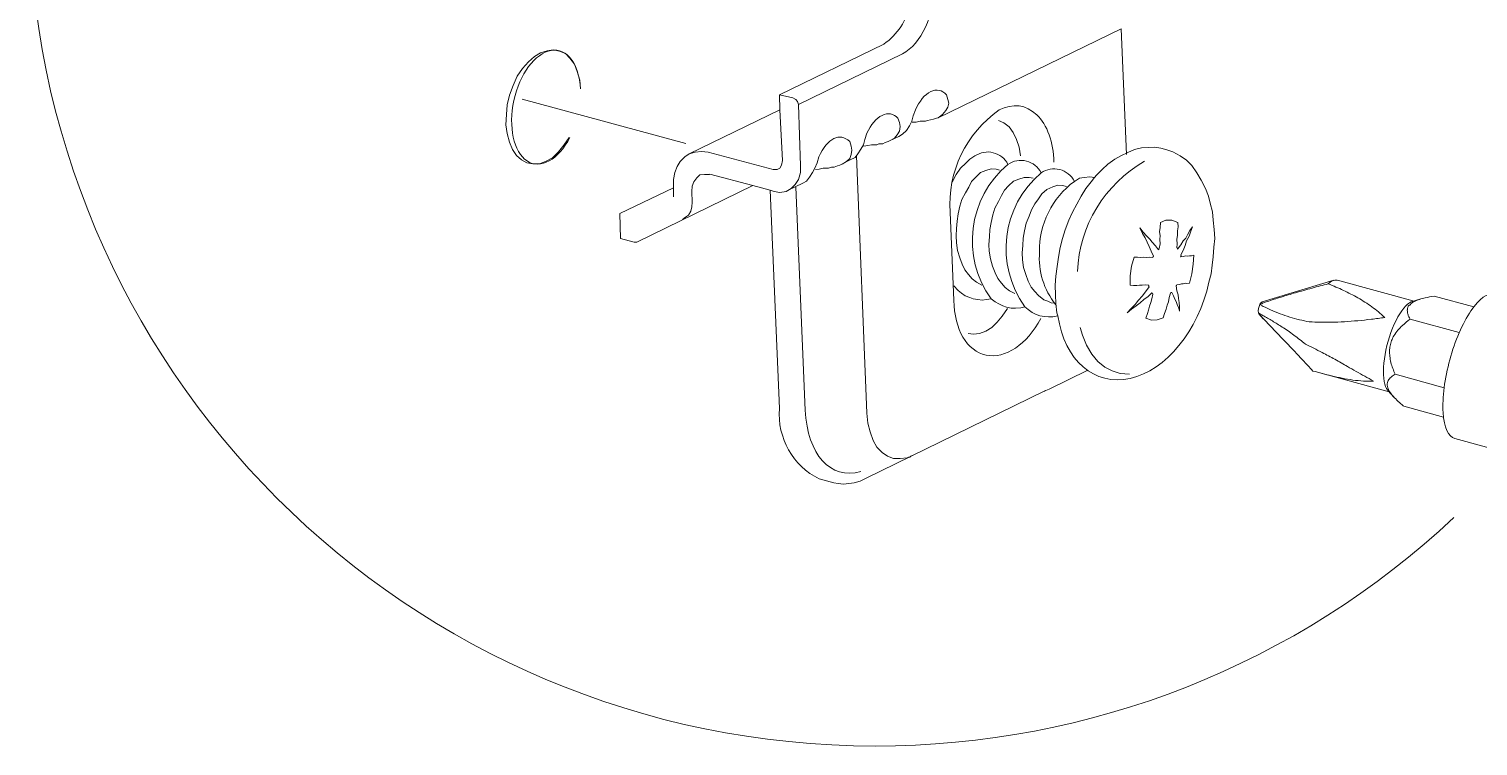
# Model space of a CAD drawing. Header units: metres. Extents: x -11.5 to 7.4, y -3.8 to 5.9.
# Drawn here: x 4.9605 to 5.1156, y -1.3863 to -1.3095 of the extents above; entities that cross this region are included whole.
import ezdxf

# ---------------------------------------------------------------- set-up
doc = ezdxf.new("R2010")
doc.units = ezdxf.units.M
doc.header["$MEASUREMENT"] = 0
doc.layers.add('PDF17_Geometry_Num_Penna__7_Num_Penna__7', color=7, linetype='Continuous', lineweight=18)

msp = doc.modelspace()

# ---------------------------------------------------------------- linework, layer by layer
at = {"layer": 'PDF17_Geometry_Num_Penna__7_Num_Penna__7', "color": 7, "linetype": 'Continuous', "lineweight": 18, "flags": 128}
for points in [[(4.995008146587189, -1.224507868139379, 0.2301979789511528), (4.960484663690044, -1.295685063787191, 0.4142115001514662), (5.051115255952912, -1.386315656050058, 0.1910979785505051), (5.113057770050021, -1.361843811366011)], [(5.053771900738514, -1.301865310225548, -0.4154365246659236), (5.052001254667074, -1.311162891296723), (5.04083536127685, -1.316602717012635), (5.042285612915881, -1.316914266199977), (5.042596424999468, -1.317080114544975), (5.042761044838207, -1.317324587290565), (5.042858096832685, -1.317643998917966), (5.054016619185356, -1.312206630214572)], [(5.059522047135514, -1.338610178140649), (5.059105583513629, -1.329154365463284, -0.2629315052870544), (5.064356956369375, -1.318217342789153)], [(5.065302291935858, -1.324040831009826, 0.4531988761848423), (5.061754120157923, -1.323142178681191), (5.06121112039134, -1.323492302965074), (5.06077622917557, -1.323909995093217), (5.060227086877692, -1.324439481290948), (5.059762711511697, -1.325128673302382), (5.059315535233335, -1.325957915027368)], [(5.086818964813309, -1.336662872869129), (5.087041324446233, -1.335767291806143), (5.087158032540858, -1.334816427961492), (5.087267369597932, -1.333954016567507), (5.087359507567372, -1.332919614297227), (5.087445503005521, -1.331962607921279), (5.08739390574263, -1.331005601545331), (5.087277197648003, -1.330001911931532), (5.087204715778709, -1.329134586512509), (5.086967614070677, -1.328178808642822), (5.086769824562939, -1.327433105343464), (5.086460240985609, -1.326612463162292), (5.086002008150913, -1.325723024630602), (5.08552534772233, -1.324928181080874), (5.084993404512078, -1.324175106743961), (5.084403721507643, -1.323603851333414), (5.083739099621395, -1.323134561942385), (5.082952855615481, -1.322711955789206), (5.082323860410751, -1.32248099661247), (5.081686265662206, -1.322313919761212), (5.080997073650773, -1.322195983160326), (5.080361935914745, -1.322247580423213), (5.079599033527757, -1.32226846502962), (5.078857015747175, -1.322434313374618), (5.078134654066744, -1.322772152595909), (5.077381579729829, -1.323119819867274), (5.076747670500064, -1.323494514276342), (5.075988453631853, -1.324021543461557), (5.07539877062742, -1.324601398415917), (5.074779603472763, -1.325197223951648), (5.074565843383656, -1.325455210266088), (5.074083040423774, -1.325364300802905), (5.073473701319189, -1.325429411634644), (5.07295650018405, -1.325508036035234), (5.072409814898688, -1.325863074344156, 0.2448284183520408), (5.068689529393836, -1.3334147023197, 0.194820686009271), (5.070427988601285, -1.339063988352812)], [(5.059511850533562, -1.337031301896275), (5.059958781110671, -1.337552065699565), (5.060340846557294, -1.337830936620414), (5.060720454991401, -1.338130692147668), (5.061211857495097, -1.338300226011443), (5.06157672385409, -1.338421848131108), (5.062093924989231, -1.338516443113069), (5.062534958736297, -1.338576639919772), (5.062991963064732, -1.338523814150625), (5.063500564656058, -1.338445189750034, -0.3930639699104392), (5.065302291935861, -1.324040831009826, -0.4531988761848884), (5.068850463713796, -1.32493948333846, -0.4514179067356709), (5.072409446346811, -1.325863074344156)], [(5.063500933207935, -1.338444452646279), (5.063919853842338, -1.33874789369231), (5.064325260907887, -1.338964110793936), (5.064745410048547, -1.339192612958155), (5.06514221757028, -1.339331434165449), (5.065633620073976, -1.339428486159928), (5.066097995439968, -1.339448142260077), (5.066682764419365, -1.33941005856604), (5.067106599078805, -1.33928229391508, -0.3908930991385357), (5.068850463713796, -1.32493948333846)], [(5.069171226698082, -1.348325082788089), (5.050133188049275, -1.357654113619501), (5.049471023175547, -1.357973525246903), (5.048832199920742, -1.358129545541826), (5.048264630028973, -1.358217997992492), (5.047693374618426, -1.358288022849268), (5.047128261739175, -1.358217997992492), (5.046651601310591, -1.358129545541826), (5.045105649033964, -1.357721558613133, -0.3066720628869544), (5.04083536127685, -1.350192043750254), (5.039852556269457, -1.326787771005485)], [(5.092659774972233, -1.338878729608918, -0.02766866619696734), (5.093039383406341, -1.338737451389107, -0.01224022298776021), (5.094561502661538, -1.338241134860374, -0.001726997196425824), (5.09607133685415, -1.337786587544454, -0.0005311591422888934), (5.097858813461336, -1.337285356990686, -0.00602087123337677), (5.099601449590068, -1.336829704019134, -0.2519099380325959), (5.10055501614849, -1.336424788356089), (5.10084494362567, -1.33650341275668), (5.108782322566615, -1.338675411823015)], [(5.104255031300065, -1.339286716537612, 0.009196867498730464), (5.103528984100855, -1.33879040000888, 0.01453043428281469), (5.102772224245165, -1.338339538211739, 0.02197539876583764), (5.101218163827228, -1.337532409599419)], [(5.101094330396295, -1.346931219586356, 0.01532710125953673), (5.102235612711128, -1.347130237600352, 0.01919307288792553), (5.103351096394519, -1.347238346151165, 0.008524507072726428), (5.104430830545764, -1.347242645923073, 0.002855984145963743), (5.103505765332557, -1.346725444787933, 0.003229636956412726), (5.102572100575536, -1.346199644108978, 0.0023807759138105), (5.101654406399883, -1.345678757455061, 0.002948563380315629), (5.100306735033497, -1.344913398055555, 0.006585819023312022), (5.098945550098257, -1.344191036375122, 0.00528760737267571), (5.097143331415953, -1.343274570705729, 0.00883015371129498), (5.095911753891066, -1.342312650304745, 0.0133036589297614), (5.094661134519162, -1.341453924429536, 0.01340781627681012), (5.093615675692549, -1.34080281611214, 0.00798714942422162), (5.092591101472342, -1.34022050414526)], [(5.09283262580291, -1.339332662671708, 0.00375760607644553), (5.093422308807343, -1.339617676123852, 0.007500266625917013), (5.094437054977476, -1.340030454226956, 0.006420243568593094), (5.095471457247756, -1.340383035523359, 0.008472893444871558), (5.096505859518036, -1.340677877025576, 0.009614277387250758), (5.097568885984158, -1.340901710866008, 0.006562155995307043), (5.098734738424174, -1.340942251572563, 0.003143020194848065), (5.09990427638297, -1.340939794560046, 0.009999022724557329), (5.101335486174984, -1.34088205476586, 0.01129129347747321), (5.102771609992034, -1.340773946215047, 0.006084979497237077), (5.104207733809089, -1.340625296957679, 0.0008349931921896295), (5.105642014866749, -1.340431684371224, 0.01176582085885226), (5.104962650905387, -1.339833401822974)], [(5.108060697989933, -1.339641754846532, 0.0633348153554562), (5.10809018214016, -1.33996853751149, 0.0523885687366315), (5.108203204716009, -1.34029163465767)], [(5.098944444442628, -1.346434903057624, 0.002179324811862826), (5.097943211841343, -1.346163403174331, -0.001212258177752033), (5.096865443300116, -1.344995339423048, 0.001738752747733177), (5.095761016173059, -1.343822115945475, 0.004334889180422445), (5.094638161452112, -1.342643978442862, 0.001968963807290478), (5.093489508099728, -1.341443727827587, -0.005741333235670271), (5.092796630569516, -1.340713995109597)], [(5.107551482145485, -1.341280336495108, 0.03106492648379012), (5.107042880554161, -1.341806137174062, 0.03712931505955522), (5.10662150290724, -1.342398277191013)], [(5.106373344642874, -1.342909335794857, 0.03525669264195488), (5.106222238372984, -1.343462163611515, 0.04216173602612566), (5.106158356047505, -1.344013762921914, 0.03610303890875488), (5.106186611691468, -1.344577647294905)], [(5.10650725182513, -1.345889691979772, 0.01347843873799407), (5.106751724570719, -1.346516230171984), (5.112004817335226, -1.347953582495295)], [(5.106007986881371, -1.347175938033193, 0.06621020622455366), (5.105923219949489, -1.347392155134822, 0.1082205937939297), (5.10590233534308, -1.347663655018114, 0.06725393060019758), (5.10596867468108, -1.347968324570405, 0.03186921798155157), (5.106111181407146, -1.348286507691551, 0.02809597150053975), (5.106340912077631, -1.348620661394061, 0.02948143653378095), (5.106813886987435, -1.349150147591793, 0.01745887453594441), (5.107375314347907, -1.349678405283266)]]:
    msp.add_lwpolyline(points, format="xyb", dxfattribs=at)
for points in [[(5.077429122922064, -1.309544088598923), (5.057819706012085, -1.319042898995362), (5.058295137934408, -1.318692774711478), (5.058644033712033, -1.318284910633412), (5.058860250813661, -1.317905302199306), (5.058957302808139, -1.317487610071165), (5.058860250813661, -1.317079745993098), (5.058705459024996, -1.316603085564513)], [(5.077993990100062, -1.322992178066939), (5.077428877220811, -1.309543720047046)], [(5.019529622924111, -1.315966719322226), (5.019447313004742, -1.315020769502611), (5.01918809818404, -1.31410430383322), (5.01888465713801, -1.31331314580227), (5.018390797621795, -1.312658351966095), (5.017919051218248, -1.312178006018733), (5.01727162841963, -1.311928619248106), (5.016618063089712, -1.311767684928146), (5.015971868797353, -1.311868422441403), (5.015256878154476, -1.312087096555548), (5.0146020843183, -1.312497417646135), (5.0139571185322, -1.313068673056681), (5.013310924239841, -1.313783663699558), (5.01274703986685, -1.314612905424545), (5.012337947282521, -1.315584653875603), (5.011933768723233, -1.316633798220994), (5.011683153446349, -1.317670657503792), (5.011606986058277, -1.318711202305368), (5.011523447632646, -1.319791059307239), (5.011683153446349, -1.320734552114335), (5.011933768723233, -1.321653474796245), (5.012251951844377, -1.322444632827196), (5.012664729947481, -1.32310065516963), (5.013226157307953, -1.323569944560659), (5.01378144213713, -1.323889356188062), (5.014428864935748, -1.3239876366888), (5.015149998109921, -1.3239876366888), (5.015797420908541, -1.323730878880619), (5.016527153626528, -1.323327928827589), (5.017172119412631, -1.322687877066525), (5.017743374823176, -1.321975343436167), (5.018306030689908, -1.32114487320492)], [(5.013295936463479, -1.317075200519938), (5.030810750201455, -1.321811092149305)], [(5.03118642741553, -1.322896723130595), (5.04089408387604, -1.318217342789153), (5.040835115575597, -1.316603085564513)], [(5.041146050509809, -1.3236184705579), (5.040894206726664, -1.318217957042283)], [(5.043081193569364, -1.324199185466641), (5.042857605430184, -1.317643876067341)], [(5.053608632256665, -1.321058263513644), (5.05401649633473, -1.320813790768056), (5.054434188462873, -1.320396098639915), (5.05474622905272, -1.319920666717588), (5.055006672379678, -1.319421893176338), (5.055156550143305, -1.318850637765792), (5.055386280813783, -1.318216728536024)], [(5.053518705598485, -1.319095479063258), (5.053702981537372, -1.319570910985584), (5.05377177788789, -1.319988603113725), (5.053702981537372, -1.320492290680013), (5.053451137754228, -1.320873127620377), (5.053137868658125, -1.321220794891741), (5.052625581548019, -1.321535292494107)], [(5.055059129596946, -1.319513048340773), (5.055474364712572, -1.319513048340773), (5.055884685803155, -1.319422138877589)], [(5.055884562952532, -1.319421893176338), (5.056196603542377, -1.319421893176338), (5.056457046869335, -1.319421893176338), (5.056673263970962, -1.319354325332079), (5.057022159748588, -1.319258501843859), (5.057335428844693, -1.31919216250586), (5.057654840472095, -1.31909511051138), (5.057819460310833, -1.319042284742233)], [(5.064298110919555, -1.319337986198831), (5.064871823342623, -1.319597201019532), (5.065436936221873, -1.320005065097599), (5.065846028806201, -1.320638974327366), (5.066224408734044, -1.321367478539094), (5.066486080567262, -1.322185663707748), (5.066642100862186, -1.323131613527363)], [(5.048362296276581, -1.321602983188991), (5.048512174040209, -1.322099299717724), (5.048578513378208, -1.322516991845865), (5.048512174040209, -1.32299242376819), (5.048362296276581, -1.323402744858777), (5.048013400498959, -1.32372215648618), (5.047536740070372, -1.324035425582285)], [(5.048415122045727, -1.323558519452448), (5.048927409155834, -1.323306675669304), (5.049240678251937, -1.322896354578718), (5.049561318385599, -1.322413551618837), (5.049822990218816, -1.321952861771623), (5.049970410969927, -1.321373006817261), (5.050200141640403, -1.320710841943532)], [(5.0506981780779, -1.3219532303235), (5.051011447174004, -1.3219532303235), (5.051273119007224, -1.3219532303235), (5.051489336108849, -1.321854949822761), (5.051903342718212, -1.321854949822761), (5.052149043970063, -1.321691558490282), (5.052475826635018, -1.321603106039617), (5.052625704398647, -1.321535538195359)], [(5.052626072950524, -1.321535783896611), (5.053608877957915, -1.321057894961767)], [(5.029481260727703, -1.326466516618694), (5.029481260727703, -1.325648331450041), (5.029631138491334, -1.324921055744571), (5.029890353312032, -1.324281003983507), (5.030203622408139, -1.323722033635553), (5.030715909518241, -1.323239230675672), (5.03118642741553, -1.322896477429344)], [(5.031186058863652, -1.322896231728093), (5.031824882118457, -1.322740211433169), (5.032487046992188, -1.322672643588911), (5.033215551203915, -1.322740211433169), (5.040172582149989, -1.324600169909657)], [(5.045043978019752, -1.323239353526298), (5.044881815193531, -1.323870805743547), (5.044628742904127, -1.324443289660352), (5.044367071070909, -1.324921178595197), (5.044056258987323, -1.325424866161485), (5.043742989891216, -1.32583518725207), (5.043326526269334, -1.326066146428808)], [(5.054493893867072, -1.355475603469992), (5.053771532186637, -1.355540714301731), (5.05304302797491, -1.355540714301731), (5.052410347251401, -1.355281499481031), (5.051837863334596, -1.354901891046926), (5.051272750455347, -1.354335549661417), (5.050862429364759, -1.353607045449688), (5.050543017737358, -1.35268320874274), (5.050282574410399, -1.351739715935643), (5.05020026449103, -1.350667229971328), (5.049092151845196, -1.323141318726811)], [(5.049881221415506, -1.322099668269601), (5.050282942962276, -1.322018586856491), (5.0506981780779, -1.321953476024752)], [(5.040173073552493, -1.324599801357779), (5.04058093763056, -1.324599801357779), (5.040894206726664, -1.324443781062856), (5.041048998515331, -1.324131740473009), (5.041146050509809, -1.323618224856648)], [(5.040267914235704, -1.326941702839768), (5.040894452427917, -1.327039983340507), (5.041556617301648, -1.326941702839768), (5.042098388561971, -1.326632119262439), (5.042516080690113, -1.326211970121779), (5.042857605430184, -1.325648085748788), (5.043081193569364, -1.324920810043318), (5.043081193569364, -1.324199676869146)], [(5.044694836540875, -1.324599801357779), (5.045105157631461, -1.324539604551077), (5.045506879178234, -1.324443781062856)], [(5.045507002028858, -1.324443903913482), (5.045835013200072, -1.324443903913482), (5.046086856983219, -1.324443903913482), (5.046400126079323, -1.324348080425262), (5.046709709656653, -1.324348080425262), (5.047062290953054, -1.324199431167894), (5.047292021623532, -1.324131863323635), (5.047440670880903, -1.324036039835415)], [(5.047440916582152, -1.324035916984789), (5.048415122045727, -1.323558028049945)], [(5.064035333430706, -1.324538744596696), (5.063498476195418, -1.324525231027843), (5.062948105391278, -1.324702135929175), (5.06236702193066, -1.324922038549579), (5.061821565151556, -1.325441696697236), (5.061414929579749, -1.325883958950563), (5.061099203471123, -1.326466270917442), (5.060757678731056, -1.327101408653469), (5.060378070296951, -1.327802885727494), (5.060164310207842, -1.328515419357854), (5.059975120243919, -1.329352032120395), (5.059848584099216, -1.330105106457309), (5.05978224476122, -1.330901178513296), (5.059739247042145, -1.331699707581802), (5.059774873723661, -1.33242944029979), (5.059912466424699, -1.333258682024776), (5.060134826057622, -1.334035097980616), (5.06041246847221, -1.334727975510827), (5.060693796405575, -1.335337314615409), (5.061074633345939, -1.335839773675438), (5.061470212361414, -1.336295549497616), (5.061927216689851, -1.336653044819055), (5.062509528656731, -1.33696754242142)], [(5.064401919698462, -1.324659875313857), (5.06403582483321, -1.324538253194192)], [(5.025583333217766, -1.332381160003802), (5.037985103904784, -1.326313567589419)], [(5.029481260727703, -1.326564919970059), (5.029481260727703, -1.32646663946932)], [(5.031445150833724, -1.326941702839768), (5.031496748096613, -1.326377818466776), (5.031661367935351, -1.325902386544452), (5.031974637031459, -1.32548469441631), (5.032323532809082, -1.325173882332723), (5.032800193237666, -1.325106314488464), (5.033364077610658, -1.325106314488464)], [(5.033364691863788, -1.325106068787212), (5.037985103904784, -1.326312461933785)], [(5.037984858203536, -1.326312953336289), (5.039853416223837, -1.326788385258615)], [(5.041786716524001, -1.326788139557363), (5.04332603486683, -1.326065777876929)], [(5.043586232492535, -1.350348064045178), (5.042596056447589, -1.326467130871824)], [(5.067562497751609, -1.325449190585418), (5.06702564051632, -1.325435677016566), (5.066475269712182, -1.325612581917897), (5.065894186251562, -1.3258324845383), (5.06534872947246, -1.326350914179699), (5.064942093900651, -1.326793176433025), (5.064626367792025, -1.327376716906164), (5.064284843051958, -1.328011854642191), (5.063905234617854, -1.328713331716217), (5.063691474528746, -1.329425865346575), (5.063502284564819, -1.330262478109117), (5.063375748420119, -1.331015552446032), (5.063309409082121, -1.33181039599576), (5.063266411363049, -1.332610153570524), (5.063302038044567, -1.333339886288513), (5.063439630745602, -1.334169128013499), (5.063661990378524, -1.334945543969338), (5.06393963279311, -1.335638421499549), (5.064220960726475, -1.336247760604132), (5.064601797666841, -1.336750219664161), (5.064997376682317, -1.337205995486339), (5.065454381010754, -1.337563490807777), (5.066036692977633, -1.337877988410143)], [(5.071157475618021, -1.326301159676199), (5.070647645520435, -1.326279046563534), (5.070089903678742, -1.326437523870975), (5.069455994448974, -1.326745878942045), (5.068935107795056, -1.327181998664074), (5.068560413385988, -1.327732369468213), (5.06817097690181, -1.328250799109613), (5.067824538136703, -1.328894536389455), (5.067564094809747, -1.329582499894628), (5.067238540651047, -1.330325746181469), (5.067069006787271, -1.331172186994085), (5.066938785123792, -1.331932632368554), (5.06687735981083, -1.332716419361948), (5.066813477485351, -1.333510034405418), (5.066861389229459, -1.33426433724859), (5.066968269274014, -1.335076379885947), (5.067210285007084, -1.335845424804231), (5.067481784890376, -1.336533388309405), (5.067787682948927, -1.33717221156421), (5.068168519889293, -1.337659928549127), (5.068587440523691, -1.338071478145973), (5.069148867884163, -1.338550595587076), (5.06955918897475, -1.338669760694223), (5.069917912802447, -1.338862636176922)], [(5.068007094166827, -1.325502016354566), (5.06756237490098, -1.325449190585418)], [(5.070645802761048, -1.340256130826779), (5.070520495122603, -1.339941633224413), (5.07041607209057, -1.33894654315443), (5.070389044952867, -1.337991993790999), (5.070364474827679, -1.336984618658423), (5.070430814165681, -1.336001813651032), (5.070558578816641, -1.334963725861975), (5.070702314048971, -1.333963721766954), (5.070895189531671, -1.332950204103081), (5.071126148708409, -1.331968627601949), (5.071443103323292, -1.331057075957593), (5.071811655201067, -1.33002881621861), (5.072207234216542, -1.32917254735592), (5.072672838088792, -1.328303993430638), (5.073139670467304, -1.327440353530393), (5.073656871602441, -1.326611111805407), (5.074223212987954, -1.325904720706343), (5.07456596623428, -1.325455087415462)], [(5.071572587883018, -1.326409022525761), (5.071157352767395, -1.326300913974948)], [(5.02372988582445, -1.329317142542633), (5.029481752130208, -1.326565288521937)], [(5.029481260727703, -1.327517503723473), (5.029481260727703, -1.326565411372563)], [(5.031496748096613, -1.328081388096464), (5.031445150833724, -1.32694133428789)], [(5.039852801970708, -1.326788139557363), (5.040268037086332, -1.326941702839768)], [(5.023730254376327, -1.329317511094511), (5.023812564295696, -1.331966170589431), (5.025270801225414, -1.332381405705054)], [(5.030456571846914, -1.329950683220522), (5.030768612436763, -1.32969638242486), (5.031096623607979, -1.329472794285678), (5.031349695897385, -1.329057559170056), (5.031445519385604, -1.328594412310323), (5.031497116648492, -1.32808212520022)], [(5.081423979575856, -1.333199959425585), (5.081114395998529, -1.332757697172259), (5.080753215158314, -1.332375631725635), (5.08050014286891, -1.332053763085715), (5.080124219953582, -1.331681525689165), (5.079776552682219, -1.331308059786356), (5.079404315285668, -1.330820342801438), (5.079697928281629, -1.331453023524947), (5.080009968871474, -1.33189774279079), (5.080215129416764, -1.332374403219376), (5.08043380353091, -1.332846149622924), (5.080638964076204, -1.333326495570286), (5.080894493378127, -1.333854753261759)], [(5.083477304937551, -1.330262355258492), (5.082856909276634, -1.330020339525422), (5.082198429921684, -1.330028939069236), (5.081637002561209, -1.330268497789787), (5.081595233348395, -1.330816411581409), (5.081533808035434, -1.331261130847254), (5.081616117954804, -1.331659166875247), (5.081553464135583, -1.33208914406598), (5.081601375879693, -1.332546148394417), (5.081498181353915, -1.333064578035818)], [(5.083470302451873, -1.333123792037512), (5.083464159920577, -1.333009540955403), (5.083385535519986, -1.332969000248847), (5.083435904276614, -1.332530423514299), (5.083399049088838, -1.332080790223418), (5.083454331870502, -1.331634842451313), (5.083451874857984, -1.331169238579062), (5.083508386145908, -1.330734347363292), (5.083476444983171, -1.330262600959744)], [(5.083800647784981, -1.333732639739591), (5.084056177086905, -1.333260893336043), (5.084266251657235, -1.332731407138311), (5.084423500458415, -1.332235090609578), (5.08469254332919, -1.331736317068327), (5.084858391674187, -1.331286683777446), (5.085053724169407, -1.330738769985825), (5.084774853248561, -1.331131891988782), (5.084531609009229, -1.331581525279663), (5.084337505020271, -1.331941477613619), (5.084064776630719, -1.332226491065764), (5.083827674922684, -1.332665067800312), (5.083470179601248, -1.333123300635009)], [(5.025270309822911, -1.332381160003802), (5.02543492966165, -1.332381160003802), (5.025583578919017, -1.332381160003802)], [(5.078372001476028, -1.336980933139646), (5.078380601019845, -1.335980929044625), (5.078543992352323, -1.334953897811901), (5.078803207173021, -1.33398829189214)], [(5.078803207173021, -1.333988783294642), (5.079158245481942, -1.333990011800902), (5.079523111840937, -1.334003525369753), (5.079816724836894, -1.333990011800902), (5.080169306133296, -1.333996154332198), (5.080454319585442, -1.333980183750828), (5.080820414450695, -1.33399369731968)], [(5.080820537301319, -1.333993574469053), (5.08086599203291, -1.333910036043426), (5.080895476183134, -1.333854753261759)], [(5.081423979575856, -1.333200573678715), (5.081470662813709, -1.333115806746827), (5.081498918457672, -1.333065437990198)], [(5.083801262038111, -1.333732148337087), (5.083830746188333, -1.333850084937974), (5.083785291456742, -1.333933623363603)], [(5.083785660008619, -1.333933623363603), (5.084102614623506, -1.333897996682086), (5.084313917700092, -1.333831657344086), (5.084542419864313, -1.333879569088196), (5.084753722940899, -1.333816915268975), (5.084969940042527, -1.333825514812789), (5.085187385650412, -1.333753032943494)], [(5.085186894247906, -1.333752541540991), (5.085123011922427, -1.334732889535863), (5.084994018765206, -1.335769748818662), (5.084752003032138, -1.336766067394905)], [(5.080407513496965, -1.337141990310232), (5.080013162987749, -1.337682533064298), (5.079680237791495, -1.33816410751792), (5.079273602219684, -1.338585485164839), (5.078924706442061, -1.339046175012053), (5.078510699832696, -1.339467552658973), (5.07806966608563, -1.339940527568779), (5.078537726970399, -1.339558462122156), (5.079021758436541, -1.339176396675533), (5.079471391727422, -1.338877869654538), (5.079859599705344, -1.338505632257988), (5.080300633452408, -1.338202191211955), (5.080712183049254, -1.337782042071296)], [(5.08039768544689, -1.33697024513519), (5.080054932200563, -1.336951817541302), (5.07967163824768, -1.336972702147709), (5.079382939276758, -1.336988672729079), (5.079084412255762, -1.337010785841746), (5.078736744984397, -1.336994815260375), (5.078371878625404, -1.336981301691524)], [(5.080407882048842, -1.337141621758355), (5.080356284785953, -1.337048255282653), (5.080398053998765, -1.336969630882061)], [(5.082851995251596, -1.337752557921074), (5.083010472559039, -1.338113738761291), (5.083180006422817, -1.338473691095248), (5.083327427173923, -1.338718163840837), (5.083409737093294, -1.33905108903709), (5.083592784525919, -1.339445439546306), (5.083681236976584, -1.339739052542264), (5.083671408926509, -1.339301704313975), (5.083643153282548, -1.338821358366612), (5.083566985894475, -1.338415951301064), (5.083539958756774, -1.338013001248034), (5.08338393846185, -1.337564596463411), (5.083301628542481, -1.337054766365826)], [(5.083373619009269, -1.336923316196088), (5.083334306808975, -1.336995798065383), (5.083302365646235, -1.337054766365826)], [(5.084751388779006, -1.336766067394905), (5.084449176239234, -1.336779580963757), (5.084289470425533, -1.336759924863609), (5.08406833929887, -1.336826264201608), (5.083887748878762, -1.336829949720386), (5.083666617752101, -1.336897517564644), (5.083373004756142, -1.336923316196088)], [(5.092514196980517, -1.338770866759358), (5.100197275125797, -1.336439161879322)], [(5.070330322353675, -1.338899245663448), (5.06991877275683, -1.338862390475671)], [(5.080075816806968, -1.340497163754842), (5.080234294114412, -1.340000847226109), (5.080354687727816, -1.339634752360855), (5.080472624328705, -1.339231802307824), (5.080616359561034, -1.33883622329235), (5.080720782593071, -1.338428359214283), (5.080805549524955, -1.337940642229364), (5.080771151349696, -1.337814106084662), (5.080712183049254, -1.337782164921922)], [(5.080076185358847, -1.340497655157344), (5.080679381932134, -1.340712643752711), (5.081275207467863, -1.340670874539898), (5.081920173253964, -1.340479227563456), (5.082073736536369, -1.339993967591057), (5.08223958488137, -1.339543105793916), (5.082353835963476, -1.339130327690811), (5.082496342689549, -1.338743348219151), (5.08255531098999, -1.338302314472084), (5.082695360703546, -1.33783916761235)], [(5.08285224095285, -1.337752312219822), (5.082733075845702, -1.337767054294933), (5.082694992151669, -1.337838307657969)], [(5.105833170440684, -1.348044614809105), (5.105727518902393, -1.347828397707478), (5.105639066451726, -1.347574096911815), (5.105575184126245, -1.347276798397079), (5.105529729394652, -1.346941416188307), (5.105503930763208, -1.34658146385435), (5.105497788231915, -1.346184656332616), (5.105507616281987, -1.345766964204475), (5.105546928482282, -1.345328387469926), (5.105604668276467, -1.344875068660267), (5.105678378652023, -1.344404550762977), (5.105766831102688, -1.343931575853171), (5.105877396666019, -1.343445087374511), (5.106007618329498, -1.342969655452186), (5.106151353561827, -1.342501594567415), (5.106308602363011, -1.342040904720201), (5.106475679214267, -1.341587585910541), (5.106659955153154, -1.341160065732326), (5.106850373623335, -1.340762029704333), (5.107051848649853, -1.340378735751449), (5.107254552182628, -1.340033525492604), (5.107462169740435, -1.339723941915275), (5.10767101580451, -1.339449985019465), (5.107874947843541, -1.339212883311432), (5.108086250920129, -1.339015093803694), (5.108288954452904, -1.338868901558845), (5.108485515454385, -1.338770621058106), (5.108576424917567, -1.338727623339033)], [(5.108576547768193, -1.338727623339033), (5.109497927462622, -1.338451209430704)], [(5.110926803092745, -1.338147031280917), (5.115165149687119, -1.339307969695898)], [(5.065261505528055, -1.339469026866484), (5.064696392648802, -1.340294583072692), (5.064131279769553, -1.340918664252386), (5.063558795852748, -1.341498519206747), (5.06292611512924, -1.341900240753518), (5.062263950255508, -1.342160684080477), (5.061623898494442, -1.342220880887179), (5.061058785615195, -1.342160684080477)], [(5.067106107676301, -1.339281925363202), (5.067479573579112, -1.339595194459307), (5.067907093757325, -1.33988266492397), (5.068241247459836, -1.340062026837819), (5.06870562282583, -1.340252445308), (5.069212995910897, -1.340311413608444), (5.069649115632926, -1.340364239377592), (5.070122090542732, -1.340365467883851), (5.070645434209171, -1.340256130826779)], [(5.092643190137734, -1.34056080037907), (5.092167758215412, -1.340034999700115)], [(5.078306030689909, -1.346506524972536), (5.077330596720074, -1.346447556672093), (5.076443615200899, -1.346155172182394), (5.075669656257581, -1.345737480054253), (5.074909210883112, -1.345140426012263), (5.074297414766011, -1.344345582462535), (5.073728616367982, -1.343393490111624), (5.073271612039546, -1.342318547134789), (5.073029596306474, -1.341511418522469)], [(5.108366596048491, -1.340615960310109), (5.113627059850552, -1.342055769645937)], [(5.069714840717795, -1.348102231752662), (5.073858592330211, -1.346080110449954)], [(5.106119535249714, -1.348404567143062), (5.098182156308768, -1.346230111064207)], [(5.069714349315294, -1.348101740350159), (5.069171349548709, -1.348325328489341), (5.069230317849151, -1.348325328489341), (5.069327369843633, -1.348257760645082)], [(5.106624574172889, -1.348949163967783), (5.105971008842973, -1.348248915400015)], [(5.107697182987829, -1.349942534129004), (5.111939215100982, -1.351103472543984)], [(5.167911311628815, -1.368367793855701), (5.113142045579405, -1.353378788986721)], [(5.054494016717697, -1.355475603469992), (5.054657408050176, -1.355377322969252), (5.054812199838841, -1.355377322969252), (5.054909251833319, -1.355281499481031), (5.055059129596946, -1.355213931636774), (5.055222520929428, -1.355125479186108)]]:
    msp.add_lwpolyline(points, dxfattribs=at)
at = {"layer": 'PDF17_Geometry_Num_Penna__7_Num_Penna__7', "color": 7, "linetype": 'Continuous', "lineweight": 18}
for centre, radius, start, end in [((5.087011574497639, -1.336120856261317), 0.01428961605328727, 119.7025923177929, 177.5984457511362), ((5.110818411317139, -1.34292678489509), 0.004661445195527136, 108.1307988584793, 115.1031149616311), ((5.093613844020748, -1.339740430014496), 0.00150532325202235, 152.1606329432044, 187.9643997644716)]:
    msp.add_arc(centre, radius, start, end, dxfattribs=at)
for centre, major_axis, ratio, start_param, end_param in [((5.053687092499393, -1.3069504007066), (0.001509563181067541, 0.005528236151430832), 0.6018968496495978, 3.657805690640135, 6.755089506357958), ((5.015851564987649, -1.31791267213752), (0.001346976351091378, 0.006053788046932684), 0.5672612565686971, 5.16252446886087, 10.5628669496105), ((5.057091653430449, -1.320162780883802), (0.0008345494977257674, 0.004049171940695651), 0.5387812314648511, 5.886025309176216, 7.46664070886683), ((5.051954314523828, -1.322416065550871), (0.0008227700531326931, 0.003765053464296342), 0.5722500295058957, 5.90250835620567, 7.511959527164308), ((5.065234092826387, -1.325286695326334), (0.001449633014465767, 0.007466906751018687), 0.6380750783073118, 5.031803943054217, 6.755698233252459), ((5.046966912809658, -1.32854967523449), (0.0003874947776498775, 0.007432029977869402), 0.4128253860494691, 5.940693063830423, 7.079808114031301), ((5.078842525541598, -1.335742911441594), (0.003467755499406701, 0.01111412393513467), 0.6831993719150896, 2.189271772158463, 4.841347239374369), ((5.064897734745736, -1.336659272339816), (0.00214673119700226, 0.007750586932525173), 0.6359553099177047, 1.995658658249881, 4.370522613013277), ((5.115221551227014, -1.345067755550404), (0.002124316836957796, 0.007095361097662289), 0.3426029340393921, 6.278168456804232, 7.940601571007573), ((5.114889659719282, -1.346212134710891), (0.001765426406892701, 0.007162113395561276), 0.3414712086015022, 1.479258544976224, 3.149103688960881), ((5.051490557825153, -1.344348090757472), (0.004433430307159369, 0.01253451309182929), 0.5245262086038145, 2.244256314170934, 3.489006217896343)]:
    msp.add_ellipse(centre, major_axis=major_axis, ratio=ratio, start_param=start_param, end_param=end_param, dxfattribs=at)
for points in [[(5.099601449590066, -1.336829704019134), (5.10014444935665, -1.337055749170833), (5.100687449123235, -1.337278108803755), (5.101218163827234, -1.337532409599417)], [(5.09228262355065, -1.339037206916362), (5.092321935750945, -1.338919270315474), (5.092403017164052, -1.338820989814733), (5.09251358272738, -1.338770621058104)], [(5.09228262355065, -1.339037206916362), (5.092405474176573, -1.338986838159731), (5.092530781815018, -1.33892418434051), (5.092659774972237, -1.33887872960892)], [(5.108264630028973, -1.339130696242688), (5.108360752302897, -1.339130696242688), (5.108415736298859, -1.338977132960285), (5.108511559787082, -1.338898508559696)], [(5.108511559787081, -1.338898508559693), (5.108601240744003, -1.338833397727952), (5.108717948838631, -1.338768286896212), (5.10884079946455, -1.338705633076991)], [(5.10936782864977, -1.338496787012922), (5.109557018613691, -1.338425533649885), (5.109762179158988, -1.338375164893256), (5.109973482235572, -1.338332167174181)], [(5.109973482235572, -1.338332167174183), (5.110276923281608, -1.338257228292369), (5.110600020427789, -1.338201945510704), (5.11092680309274, -1.33814666272904)], [(5.092123040587573, -1.339949004261968), (5.092203832972704, -1.339949004261968), (5.092255472201101, -1.340080454431709), (5.09234417171424, -1.340080454431709)], [(5.092167512514159, -1.340035368251993), (5.09220056823686, -1.340035368251993), (5.092123286288819, -1.339949372813845), (5.092123286288821, -1.339949372813845)], [(5.09244896329815, -1.340342986219307), (5.092333483709782, -1.340217678580863), (5.092229060677747, -1.34007885737357), (5.092123409139445, -1.339948635710089)], [(5.092548840857026, -1.339186470426859), (5.092453017368806, -1.339139787189008), (5.092370707449435, -1.33908941843238), (5.092282254998764, -1.339036592663234)], [(5.092344171714236, -1.340080454431708), (5.092439410666614, -1.340080454431708), (5.092496922224228, -1.340220504145263), (5.092591101472348, -1.340220504145263)], [(5.09283262580291, -1.339332662671708), (5.092729431277135, -1.339289664952634), (5.092446439130647, -1.339186470426859), (5.092548840857029, -1.339186470426859)], [(5.092796630569516, -1.340713995109597), (5.092670094424811, -1.340597287014968), (5.092558300355222, -1.34046706535149), (5.092448963298153, -1.340342986219305)], [(5.104255031300065, -1.339286716537612), (5.104498275539395, -1.339462392932684), (5.104737834259945, -1.339639297834015), (5.104962650905382, -1.339833401822974)], [(5.108060697989936, -1.339641754846532), (5.108142011741801, -1.339641754846532), (5.108029985333461, -1.339380083013318), (5.108120894796643, -1.339380083013318)], [(5.108120894796642, -1.339380083013315), (5.108150378946862, -1.339291630562649), (5.108159465300735, -1.339130696242687), (5.108264630028977, -1.339130696242687)], [(5.108366596048491, -1.340615960310109), (5.108308856254306, -1.340507851759297), (5.108249887953862, -1.340402200221001), (5.108203204716007, -1.340291634657666)], [(5.107551482145483, -1.341280336495106), (5.107810696966183, -1.341038320762036), (5.10808588236825, -1.340824560672929), (5.108365981795357, -1.340615714608859)], [(5.106373344642872, -1.342909335794857), (5.10644705501843, -1.342729973881008), (5.106521993900241, -1.342561668523492), (5.106621502907245, -1.342398277191013)], [(5.106303319786097, -1.345252097231227), (5.106254179535728, -1.345030966104564), (5.106207496297877, -1.344802463940345), (5.106186611691468, -1.344577647294904)], [(5.099924792437498, -1.346679375803212), (5.099606609316357, -1.34660075140262), (5.099273684120107, -1.346525812520806), (5.098944444442628, -1.34643490305762)], [(5.106139437051114, -1.346989205081791), (5.10624263157689, -1.346856526405793), (5.106381452784182, -1.346748417854981), (5.106533787560322, -1.346652594366763)], [(5.10650725182513, -1.345889691979772), (5.106429855930799, -1.345678388903184), (5.106357374061499, -1.345469542839113), (5.10630331978609, -1.345252097231226)], [(5.106533787560329, -1.34665259436676), (5.106616618404837, -1.34665259436676), (5.106664347285587, -1.346516230171982), (5.106751233168216, -1.346516230171982)], [(5.101094330396295, -1.346931219586356), (5.100712264949673, -1.346863651742098), (5.100322828465494, -1.346767828253878), (5.099924792437502, -1.346679375803213)], [(5.10597076314172, -1.348248546848137), (5.106007577356513, -1.348248546848137), (5.105833170440683, -1.348044614809108), (5.105833170440688, -1.348044614809108)], [(5.106007986881375, -1.347175938033196), (5.106080510382991, -1.347175938033196), (5.106063856454556, -1.346989205081793), (5.106139437051114, -1.346989205081793)], [(5.107697182987829, -1.349942534129004), (5.107587845930761, -1.349858995703374), (5.107482194392464, -1.349764400721413), (5.107375314347909, -1.349678405283265)]]:
    msp.add_open_spline(points, degree=3, dxfattribs=at)

doc.saveas('drawing.dxf')
